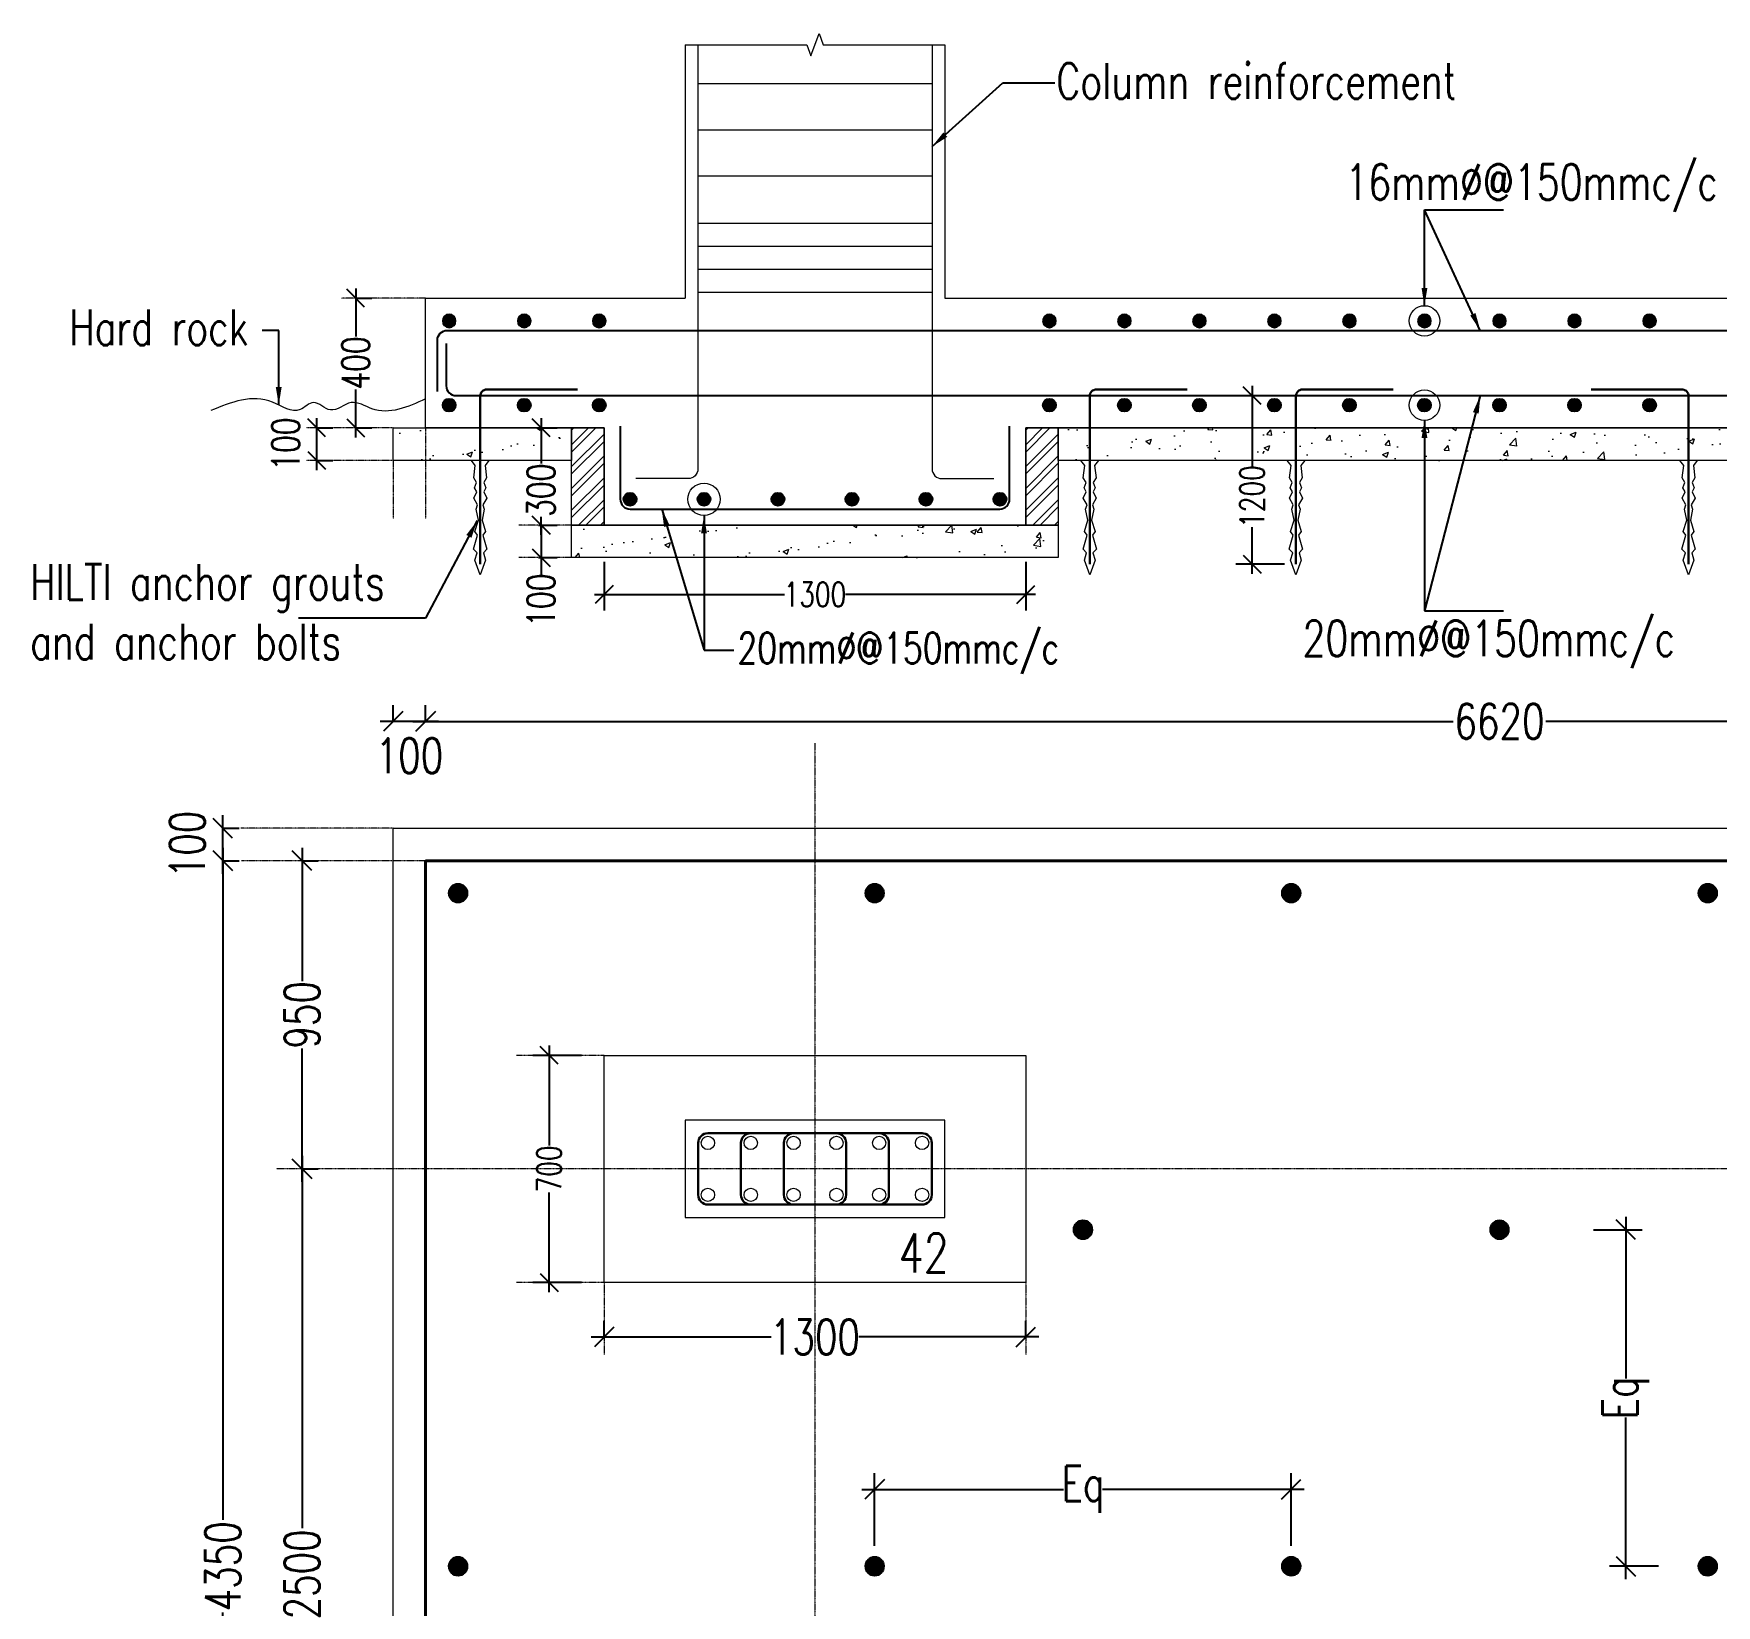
# Model space of a CAD drawing. Header units: millimetres. Extents: x -226110 to 125224, y -84 to 62581.
# Drawn here: x 51586 to 56773, y 18253 to 23098 of the extents above; entities that cross this region are included whole.
import ezdxf

# ---------------------------------------------------------------- set-up
doc = ezdxf.new("R2010")
doc.units = ezdxf.units.MM
for name, pattern in [('CENTER', [2, 1.25, -0.25, 0.25, -0.25]), ('DASHED2', [9.525, 6.35, -3.175]), ('HIDDEN', [0.375, 0.25, -0.125])]:
    doc.linetypes.add(name, pattern=pattern)
doc.layers.add('A-DIM-GRID', color=7, linetype='Continuous')
doc.layers.add('Geo-Text 100', color=7, linetype='Continuous')
for name, color, linetype, lineweight in [('Geo Hatch', 86, 'Continuous', 5), ('Geo Rein Bar Main', 21, 'Continuous', 30), ('Geo Section Line', 84, 'Continuous', 18), ('Geo-BOTM.VERT.DIR', 21, 'Continuous', 30), ('Geo-COLUMN-NO', 3, 'Continuous', 30), ('Geo-Dim  Sec & Plan', 250, 'Continuous', 25), ('Geo-Footing', 22, 'Continuous', 40), ('Geo-Footing inner L', 48, 'Continuous', 20), ('Geo-Footing Pcc L', 251, 'HIDDEN', 13), ('Geo-Hiden Rein', 156, 'HIDDEN', 5), ('Geo-PCC-PATT', 8, 'Continuous', 9), ('Geo-Rein Bar', 21, 'Continuous', 30), ('Geo-Rein Bar Main', 21, 'Continuous', 30), ('Geo-Rein Bar StirrupS', 244, 'Continuous', 30), ('Geo-Rein Un L-S', 180, 'Continuous', 20), ('Geo-Section Line', 84, 'Continuous', 18), ('GRID LINE', 250, 'CENTER', 9)]:
    doc.layers.add(name, color=color, linetype=linetype, lineweight=lineweight)
doc.styles.add('simplex', font='simplex.shx', dxfattribs={"width": 0.75})
doc.dimstyles.new('Geo1-30 Dim 100', dxfattribs={"dimtxt": 75, "dimasz": 55, "dimexe": 50, "dimexo": 0.2, "dimgap": 0.1, "dimtad": 0, "dimdec": 0, "dimdsep": 46, "dimtxsty": 'simplex', "dimblk": 'OBLIQUE', "dimcen": 5, "dimdle": 30, "dimclrd": 252, "dimclre": 252, "dimclrt": 34, "dimadec": 0, "dimazin": 0, "dimtfac": 1, "dimtdec": 0, "dimtmove": 0, "dimatfit": 3, "dimfxl": 100, "dimfxlon": 1, "dimlwd": -1, "dimlwe": -1, "dimarcsym": 0})
doc.dimstyles.new('Geo1-40 Dim 100', dxfattribs={"dimtxt": 108, "dimasz": 60, "dimexe": 50, "dimexo": 0.2, "dimgap": 0.1, "dimtad": 0, "dimdec": 0, "dimdsep": 46, "dimtxsty": 'simplex', "dimblk": 'OBLIQUE', "dimcen": 4.5, "dimdle": 40, "dimclrd": 252, "dimclre": 252, "dimclrt": 34, "dimadec": 0, "dimazin": 0, "dimtfac": 1, "dimtdec": 0, "dimtmove": 0, "dimatfit": 3, "dimldrblk": 'OBLIQUE', "dimfxl": 1, "dimlwd": -1, "dimlwe": -1, "dimarcsym": 0})

# ---------------------------------------------------------------- blocks, each defined once
blk = doc.blocks.new('_Oblique')
at = {"color": 0, "linetype": 'ByBlock', "lineweight": -2}
blk.add_line((-0.5, -0.5), (0.5, 0.5), dxfattribs=at)
blk = doc.blocks.new('*D1133')
at = {"layer": 'Geo-Dim  Sec & Plan', "color": 252, "transparency": 16777216}
for p, q in [((52794.7, 20977.8), (52794.7, 21027.6)), ((59414.7, 20977.8), (59414.7, 21027.6))]:
    blk.add_line(p, q, dxfattribs=at)
at = {"layer": 'Geo-Dim  Sec & Plan', "color": 252, "linetype": 'Continuous', "transparency": 16777216}
for p, q in [((52754.7, 20977.6), (55961.9, 20977.6)), ((59454.7, 20977.6), (56247.5, 20977.6))]:
    blk.add_line(p, q, dxfattribs=at)
at = {"layer": 'Geo-Dim  Sec & Plan', "color": 252, "transparency": 16777216, "xscale": 60, "yscale": 60, "zscale": 60, "rotation": 180}
blk.add_blockref('_Oblique', (52794.7, 20977.6), dxfattribs=at)
at = {"layer": 'Geo-Dim  Sec & Plan', "color": 252, "transparency": 16777216, "xscale": 60, "yscale": 60, "zscale": 60}
blk.add_blockref('_Oblique', (59414.7, 20977.6), dxfattribs=at)
at = {"layer": 'Geo-Dim  Sec & Plan', "color": 34, "transparency": 16777216, "insert": (56104.7, 20977.6), "char_height": 108, "attachment_point": 5, "style": 'simplex'}
blk.add_mtext('6620', dxfattribs=at)
blk = doc.blocks.new('*D1134')
at = {"layer": 'Geo-Dim  Sec & Plan', "color": 252, "transparency": 16777216}
for p, q in [((52694.7, 20977.8), (52694.7, 21027.6)), ((52794.7, 20977.8), (52794.7, 21027.6))]:
    blk.add_line(p, q, dxfattribs=at)
at = {"layer": 'Geo-Dim  Sec & Plan', "color": 252, "linetype": 'Continuous', "transparency": 16777216}
blk.add_line((52834.7, 20977.6), (52654.7, 20977.6), dxfattribs=at)
at = {"layer": 'Geo-Dim  Sec & Plan', "color": 252, "transparency": 16777216, "xscale": 60, "yscale": 60, "zscale": 60, "rotation": 180}
blk.add_blockref('_Oblique', (52694.7, 20977.6), dxfattribs=at)
at = {"layer": 'Geo-Dim  Sec & Plan', "color": 252, "transparency": 16777216, "xscale": 60, "yscale": 60, "zscale": 60}
blk.add_blockref('_Oblique', (52794.7, 20977.6), dxfattribs=at)
at = {"layer": 'Geo-Dim  Sec & Plan', "color": 34, "transparency": 16777216, "insert": (52744.7, 20871.6), "char_height": 108, "attachment_point": 5, "style": 'simplex'}
blk.add_mtext('100', dxfattribs=at)
blk = doc.blocks.new('*D1136')
at = {"layer": 'A-DIM-GRID', "color": 252, "linetype": 'Continuous', "transparency": 16777216}
for p, q in [((52579.2, 22312.2), (52579.2, 22164.3)), ((52579.2, 21852.2), (52579.2, 22000.2))]:
    blk.add_line(p, q, dxfattribs=at)
at = {"layer": 'A-DIM-GRID', "color": 252, "transparency": 16777216}
for p, q in [((52579.2, 22282.2), (52629.2, 22282.2)), ((52579.2, 21882.2), (52629.2, 21882.2))]:
    blk.add_line(p, q, dxfattribs=at)
at = {"layer": 'A-DIM-GRID', "color": 252, "transparency": 16777216, "xscale": 55, "yscale": 55, "zscale": 55}
for p, rotation in [((52579.2, 22282.2), 90), ((52579.2, 21882.2), 270)]:
    blk.add_blockref('_Oblique', p, dxfattribs=dict(at, rotation=rotation))
at = {"layer": 'A-DIM-GRID', "color": 34, "transparency": 16777216, "insert": (52579.2, 22082.2), "char_height": 85, "attachment_point": 5, "rotation": 90, "style": 'simplex'}
blk.add_mtext('400', dxfattribs=at)
blk = doc.blocks.new('*D1137')
at = {"layer": 'A-DIM-GRID', "color": 252, "linetype": 'Continuous', "transparency": 16777216}
blk.add_line((52458.8, 21752.2), (52458.8, 21912.2), dxfattribs=at)
at = {"layer": 'A-DIM-GRID', "color": 252, "transparency": 16777216}
for p, q in [((52458.8, 21882.2), (52508.8, 21882.2)), ((52458.8, 21782.2), (52508.8, 21782.2))]:
    blk.add_line(p, q, dxfattribs=at)
at = {"layer": 'A-DIM-GRID', "color": 252, "transparency": 16777216, "xscale": 55, "yscale": 55, "zscale": 55}
for p, rotation in [((52458.8, 21882.2), 90), ((52458.8, 21782.2), 270)]:
    blk.add_blockref('_Oblique', p, dxfattribs=dict(at, rotation=rotation))
at = {"layer": 'A-DIM-GRID', "color": 34, "transparency": 16777216, "insert": (52362.9, 21832.2), "char_height": 85, "attachment_point": 5, "rotation": 90, "style": 'simplex'}
blk.add_mtext('100', dxfattribs=at)
blk = doc.blocks.new('*D1142')
at = {"layer": 'Geo-Dim  Sec & Plan', "color": 252, "linetype": 'Continuous', "transparency": 16777216}
for p, q in [((52413.7, 19638), (52413.7, 18490.8)), ((52413.7, 17058), (52413.7, 18205.1))]:
    blk.add_line(p, q, dxfattribs=at)
at = {"layer": 'Geo-Dim  Sec & Plan', "color": 252, "transparency": 16777216}
for p, q in [((52413.9, 19598), (52463.7, 19598)), ((52413.9, 17098), (52463.7, 17098))]:
    blk.add_line(p, q, dxfattribs=at)
at = {"layer": 'Geo-Dim  Sec & Plan', "color": 252, "transparency": 16777216, "xscale": 60, "yscale": 60, "zscale": 60}
for p, rotation in [((52413.7, 19598), 90), ((52413.7, 17098), 270)]:
    blk.add_blockref('_Oblique', p, dxfattribs=dict(at, rotation=rotation))
at = {"layer": 'Geo-Dim  Sec & Plan', "color": 34, "transparency": 16777216, "insert": (52413.7, 18348), "char_height": 108, "attachment_point": 5, "rotation": 90, "style": 'simplex'}
blk.add_mtext('2500', dxfattribs=at)
blk = doc.blocks.new('*D1144')
at = {"layer": 'Geo-Dim  Sec & Plan', "color": 252, "linetype": 'Continuous', "transparency": 16777216}
for p, q in [((52169.5, 20588), (52169.5, 18515.8)), ((52169.5, 16158), (52169.5, 18230.1))]:
    blk.add_line(p, q, dxfattribs=at)
at = {"layer": 'Geo-Dim  Sec & Plan', "color": 252, "transparency": 16777216}
for p, q in [((52169.7, 20548), (52219.5, 20548)), ((52169.7, 16198), (52219.5, 16198))]:
    blk.add_line(p, q, dxfattribs=at)
at = {"layer": 'Geo-Dim  Sec & Plan', "color": 252, "transparency": 16777216, "xscale": 60, "yscale": 60, "zscale": 60}
for p, rotation in [((52169.5, 20548), 90), ((52169.5, 16198), 270)]:
    blk.add_blockref('_Oblique', p, dxfattribs=dict(at, rotation=rotation))
at = {"layer": 'Geo-Dim  Sec & Plan', "color": 34, "transparency": 16777216, "insert": (52169.5, 18373), "char_height": 108, "attachment_point": 5, "rotation": 90, "style": 'simplex'}
blk.add_mtext('4350', dxfattribs=at)
blk = doc.blocks.new('*D1147')
at = {"layer": 'Geo-Dim  Sec & Plan', "color": 252, "linetype": 'Continuous', "transparency": 16777216}
blk.add_line((52169.5, 20508), (52169.5, 20688), dxfattribs=at)
at = {"layer": 'Geo-Dim  Sec & Plan', "color": 252, "transparency": 16777216}
for p, q in [((52169.7, 20648), (52219.5, 20648)), ((52169.7, 20548), (52219.5, 20548))]:
    blk.add_line(p, q, dxfattribs=at)
at = {"layer": 'Geo-Dim  Sec & Plan', "color": 252, "transparency": 16777216, "xscale": 60, "yscale": 60, "zscale": 60}
for p, rotation in [((52169.5, 20648), 90), ((52169.5, 20548), 270)]:
    blk.add_blockref('_Oblique', p, dxfattribs=dict(at, rotation=rotation))
at = {"layer": 'Geo-Dim  Sec & Plan', "color": 34, "transparency": 16777216, "insert": (52060.1, 20598), "char_height": 108, "attachment_point": 5, "rotation": 90, "style": 'simplex'}
blk.add_mtext('100', dxfattribs=at)
blk = doc.blocks.new('*D1149')
at = {"layer": 'Geo-Dim  Sec & Plan', "color": 252, "linetype": 'Continuous', "transparency": 16777216}
for p, q in [((52413.7, 20588), (52413.7, 20177.2)), ((52413.7, 19558), (52413.7, 19968.7))]:
    blk.add_line(p, q, dxfattribs=at)
at = {"layer": 'Geo-Dim  Sec & Plan', "color": 252, "transparency": 16777216}
for p, q in [((52413.9, 20548), (52463.7, 20548)), ((52413.9, 19598), (52463.7, 19598))]:
    blk.add_line(p, q, dxfattribs=at)
at = {"layer": 'Geo-Dim  Sec & Plan', "color": 252, "transparency": 16777216, "xscale": 60, "yscale": 60, "zscale": 60}
for p, rotation in [((52413.7, 20548), 90), ((52413.7, 19598), 270)]:
    blk.add_blockref('_Oblique', p, dxfattribs=dict(at, rotation=rotation))
at = {"layer": 'Geo-Dim  Sec & Plan', "color": 34, "transparency": 16777216, "insert": (52413.7, 20073), "char_height": 108, "attachment_point": 5, "rotation": 90, "style": 'simplex'}
blk.add_mtext('950', dxfattribs=at)
blk = doc.blocks.new('A$Ca10c695b')
at = {"layer": 'Geo Rein Bar Main'}
h = blk.add_hatch(color=6, dxfattribs=at)
h.dxf.hatch_style = 1
edge = h.paths.add_edge_path()
edge.add_arc((0, 0), 28.2, 0, 360)
at = {"layer": 'Geo Rein Bar Main', "color": 6}
blk.add_circle((0, 0), 28.2, dxfattribs=at)
blk = doc.blocks.new('*U1167')
blk.add_blockref('A$Ca10c695b', (0, 0))
blk = doc.blocks.new('*U1168')
at = {"color": 0, "linetype": 'ByBlock', "lineweight": -2, "transparency": 16777216}
for p in [(52894.7, 20448), (54178.7, 20448), (55462.7, 20448), (56746.7, 20448)]:
    blk.add_blockref('*U1167', p, dxfattribs=at)
blk = doc.blocks.new('*U1173')
blk.add_blockref('A$Ca10c695b', (0, 0))
blk = doc.blocks.new('*U1174')
at = {"color": 0, "linetype": 'ByBlock', "lineweight": -2, "transparency": 16777216}
for p in [(52894.7, 20448), (54178.7, 20448), (55462.7, 20448), (56746.7, 20448)]:
    blk.add_blockref('*U1173', p, dxfattribs=at)
blk = doc.blocks.new('*U1191')
at = {"layer": 'Geo-Rein Un L-S'}
blk.add_circle((0, 0), 20.5, dxfattribs=at)
blk = doc.blocks.new('*U1192')
at = {"layer": 'Geo-Rein Un L-S'}
blk.add_circle((0, 0), 20.5, dxfattribs=at)
blk = doc.blocks.new('*U1193')
at = {"layer": 'Geo-Rein Un L-S'}
blk.add_circle((0, 0), 20.5, dxfattribs=at)
blk = doc.blocks.new('*U1194')
at = {"layer": 'Geo-Rein Un L-S'}
blk.add_circle((0, 0), 20.5, dxfattribs=at)
blk = doc.blocks.new('*U1195')
at = {"layer": 'Geo-Rein Un L-S'}
blk.add_circle((0, 0), 20.5, dxfattribs=at)
blk = doc.blocks.new('*U1196')
at = {"layer": 'Geo-Rein Un L-S'}
blk.add_circle((0, 0), 20.5, dxfattribs=at)
blk = doc.blocks.new('*U1197')
at = {"layer": 'Geo-Rein Un L-S'}
blk.add_circle((0, 0), 20.5, dxfattribs=at)
blk = doc.blocks.new('*U1186')
at = {"layer": 'Geo-Rein Un L-S'}
blk.add_circle((0, 0), 20.5, dxfattribs=at)
blk = doc.blocks.new('*U1187')
at = {"layer": 'Geo-Rein Un L-S'}
blk.add_circle((0, 0), 20.5, dxfattribs=at)
blk = doc.blocks.new('*U1188')
at = {"layer": 'Geo-Rein Un L-S'}
blk.add_circle((0, 0), 20.5, dxfattribs=at)
blk = doc.blocks.new('*U1189')
at = {"layer": 'Geo-Rein Un L-S'}
blk.add_circle((0, 0), 20.5, dxfattribs=at)
blk = doc.blocks.new('*U1190')
at = {"layer": 'Geo-Rein Un L-S'}
blk.add_circle((0, 0), 20.5, dxfattribs=at)
blk = doc.blocks.new('A$C5c543735')
at = {"layer": 'Geo Section Line'}
blk.add_lwpolyline([(-400, -150), (400, -150), (400, 150), (-400, 150)], close=True, dxfattribs=at)
at = {"layer": 'Geo-Rein Bar StirrupS', "color": 5}
for points in [[(-330, -110), (330, -110, 0.414214), (360, -80), (360, 80, 0.414214), (330, 110), (-330, 110, 0.414214), (-360, 80), (-360, -80, 0.414214)], [(-198, 110), (198, 110, -0.414214), (228, 80), (228, -80, -0.414214), (198, -110), (-198, -110, -0.414214), (-228, -80), (-228, 80, -0.414214)], [(66, 110), (-66, 110, 0.414214), (-96, 80), (-96, -80, 0.414214), (-66, -110), (66, -110, 0.414214), (96, -80), (96, 80, 0.414214)]]:
    blk.add_lwpolyline(points, format="xyb", close=True, dxfattribs=at)
at = {"layer": 'Geo Section Line'}
for name, p in [('*U1192', (-330, 80)), ('*U1194', (-198, 80)), ('*U1196', (-66, 80)), ('*U1186', (66, 80)), ('*U1188', (198, 80)), ('*U1190', (330, 80)), ('*U1191', (-330, -80)), ('*U1193', (-198, -80)), ('*U1195', (-66, -80)), ('*U1197', (66, -80)), ('*U1187', (198, -80)), ('*U1189', (330, -80))]:
    blk.add_blockref(name, p, dxfattribs=at)
blk = doc.blocks.new('A$C3d96a939')
at = {"layer": 'Geo-Section Line', "color": 8}
blk.add_lwpolyline([(27, 0), (15.1, -16.3), (19.6, -53.5), (11.2, -68.8), (17.3, -84.8), (10.9, -97.1), (20, -116.7), (8.2, -137), (12.6, -150.7), (5.6, -184), (16.4, -219.2), (8.2, -230.9), (20.5, -273.3), (9.8, -284.8), (16.4, -307.2), (0, -353.2), (-16.4, -307.2), (-9.8, -284.8), (-20.5, -273.3), (-8.2, -230.9), (-16.4, -219.2), (-5.6, -184), (-12.6, -150.7), (-8.2, -137), (-20, -116.7), (-10.9, -97.1), (-17.3, -84.8), (-11.2, -68.8), (-19.6, -53.5), (-15.1, -16.3), (-27, 0)], dxfattribs=at)
blk = doc.blocks.new('*D1199')
at = {"layer": 'Geo-Dim  Sec & Plan', "color": 252, "transparency": 16777216}
for p, q in [((54178.7, 18436.2), (54178.7, 18660.2)), ((55462.7, 18436.2), (55462.7, 18660.2))]:
    blk.add_line(p, q, dxfattribs=at)
at = {"layer": 'Geo-Dim  Sec & Plan', "color": 252, "linetype": 'Continuous', "transparency": 16777216}
for p, q in [((54138.7, 18610.2), (54760.8, 18610.2)), ((55502.7, 18610.2), (54880.6, 18610.2))]:
    blk.add_line(p, q, dxfattribs=at)
at = {"layer": 'Geo-Dim  Sec & Plan', "color": 252, "transparency": 16777216, "xscale": 60, "yscale": 60, "zscale": 60, "rotation": 180}
blk.add_blockref('_Oblique', (54178.7, 18610.2), dxfattribs=at)
at = {"layer": 'Geo-Dim  Sec & Plan', "color": 252, "transparency": 16777216, "xscale": 60, "yscale": 60, "zscale": 60}
blk.add_blockref('_Oblique', (55462.7, 18610.2), dxfattribs=at)
at = {"layer": 'Geo-Dim  Sec & Plan', "color": 34, "transparency": 16777216, "insert": (54820.7, 18610.2), "char_height": 108, "attachment_point": 5, "style": 'simplex'}
blk.add_mtext('Eq', dxfattribs=at)
blk = doc.blocks.new('*D1200')
at = {"layer": 'Geo-Dim  Sec & Plan', "color": 252, "linetype": 'Continuous', "transparency": 16777216}
for p, q in [((56494.2, 19450.5), (56494.2, 18951.6)), ((56494.2, 18333), (56494.2, 18831.8))]:
    blk.add_line(p, q, dxfattribs=at)
at = {"layer": 'Geo-Dim  Sec & Plan', "color": 252, "transparency": 16777216}
for p, q in [((56394.1, 19410.5), (56544.2, 19410.5)), ((56595.1, 18373), (56444.2, 18373))]:
    blk.add_line(p, q, dxfattribs=at)
at = {"layer": 'Geo-Dim  Sec & Plan', "color": 252, "transparency": 16777216, "xscale": 60, "yscale": 60, "zscale": 60}
for p, rotation in [((56494.2, 19410.5), 90), ((56494.2, 18373), 270)]:
    blk.add_blockref('_Oblique', p, dxfattribs=dict(at, rotation=rotation))
at = {"layer": 'Geo-Dim  Sec & Plan', "color": 34, "transparency": 16777216, "insert": (56494.2, 18891.7), "char_height": 108, "attachment_point": 5, "rotation": 90, "style": 'simplex'}
blk.add_mtext('Eq', dxfattribs=at)
blk = doc.blocks.new('*D1201')
at = {"layer": 'Geo-Dim  Sec & Plan', "color": 252, "linetype": 'Continuous', "transparency": 16777216}
for p, q in [((55342.1, 22011.8), (55342.1, 21764.3)), ((55342.1, 21432.2), (55342.1, 21576.6))]:
    blk.add_line(p, q, dxfattribs=at)
at = {"layer": 'Geo-Dim  Sec & Plan', "color": 252, "transparency": 16777216}
for p, q in [((55312.4, 21981.8), (55392.1, 21981.8)), ((55442.1, 21462.2), (55292.1, 21462.2))]:
    blk.add_line(p, q, dxfattribs=at)
at = {"layer": 'Geo-Dim  Sec & Plan', "color": 252, "transparency": 16777216, "xscale": 55, "yscale": 55, "zscale": 55}
for p, rotation in [((55342.1, 21981.8), 90), ((55342.1, 21462.2), 270)]:
    blk.add_blockref('_Oblique', p, dxfattribs=dict(at, rotation=rotation))
at = {"layer": 'Geo-Dim  Sec & Plan', "color": 34, "transparency": 16777216, "insert": (55342.1, 21670.5), "char_height": 75, "attachment_point": 5, "rotation": 90, "style": 'simplex'}
blk.add_mtext('1200', dxfattribs=at)
blk = doc.blocks.new('*U319')
at = {"layer": 'Geo-BOTM.VERT.DIR', "lineweight": 25}
h = blk.add_hatch(color=256, dxfattribs=at)
h.dxf.hatch_style = 1
h.paths.add_polyline_path([(0.08, 0, 1), (-0.08, 0, 1)])
blk.add_circle((0, 0), 0.08, dxfattribs=at)
blk = doc.blocks.new('*U1202')
at = {"layer": 'Geo-Rein Bar Main', "xscale": 250, "yscale": 250, "zscale": 250}
blk.add_blockref('*U319', (0, 0), dxfattribs=at)
blk = doc.blocks.new('*U1203')
at = {"color": 0, "linetype": 'ByBlock', "lineweight": -2, "transparency": 16777216}
for p in [(53424.7, 21662.2), (53652.7, 21662.2), (53880.7, 21662.2), (54108.7, 21662.2), (54336.7, 21662.2), (54564.7, 21662.2)]:
    blk.add_blockref('*U1202', p, dxfattribs=at)
blk = doc.blocks.new('*D1206')
at = {"layer": 'A-DIM-GRID', "color": 252, "linetype": 'Continuous', "transparency": 16777216}
for p, q in [((53150.5, 21912.2), (53150.5, 21772.2)), ((53150.5, 21552.2), (53150.5, 21608))]:
    blk.add_line(p, q, dxfattribs=at)
at = {"layer": 'A-DIM-GRID', "color": 252, "transparency": 16777216}
for p, q in [((53142.6, 21882.2), (53200.5, 21882.2)), ((53142.6, 21582.2), (53200.5, 21582.2))]:
    blk.add_line(p, q, dxfattribs=at)
at = {"layer": 'A-DIM-GRID', "color": 252, "transparency": 16777216, "xscale": 55, "yscale": 55, "zscale": 55}
for p, rotation in [((53150.5, 21882.2), 90), ((53150.5, 21582.2), 270)]:
    blk.add_blockref('_Oblique', p, dxfattribs=dict(at, rotation=rotation))
at = {"layer": 'A-DIM-GRID', "color": 34, "transparency": 16777216, "insert": (53150.5, 21690.1), "char_height": 85, "attachment_point": 5, "rotation": 90, "style": 'simplex'}
blk.add_mtext('300', dxfattribs=at)
blk = doc.blocks.new('*D1207')
at = {"layer": 'A-DIM-GRID', "color": 252, "transparency": 16777216}
for p, q in [((53142.6, 21582.2), (53200.5, 21582.2)), ((53142.6, 21482.2), (53200.5, 21482.2))]:
    blk.add_line(p, q, dxfattribs=at)
at = {"layer": 'A-DIM-GRID', "color": 252, "linetype": 'Continuous', "transparency": 16777216}
for p, q in [((53150.5, 21582.2), (53150.5, 21452.2)), ((53150.5, 21482.2), (53150.5, 21427.2))]:
    blk.add_line(p, q, dxfattribs=at)
at = {"layer": 'A-DIM-GRID', "color": 252, "transparency": 16777216, "xscale": 55, "yscale": 55, "zscale": 55}
for p, rotation in [((53150.5, 21582.2), 90), ((53150.5, 21482.2), 270)]:
    blk.add_blockref('_Oblique', p, dxfattribs=dict(at, rotation=rotation))
at = {"layer": 'A-DIM-GRID', "color": 34, "transparency": 16777216, "insert": (53150.5, 21351.2), "char_height": 85, "attachment_point": 5, "rotation": 90, "style": 'simplex'}
blk.add_mtext('100', dxfattribs=at)
blk = doc.blocks.new('*D1210')
at = {"layer": 'Geo-Dim  Sec & Plan', "color": 252, "transparency": 16777216}
for p, q in [((53344.7, 19080.2), (53344.7, 19130)), ((54644.7, 19080.2), (54644.7, 19130))]:
    blk.add_line(p, q, dxfattribs=at)
at = {"layer": 'Geo-Dim  Sec & Plan', "color": 252, "linetype": 'Continuous', "transparency": 16777216}
for p, q in [((53304.7, 19080), (53859.6, 19080)), ((54684.7, 19080), (54129.8, 19080))]:
    blk.add_line(p, q, dxfattribs=at)
at = {"layer": 'Geo-Dim  Sec & Plan', "color": 252, "transparency": 16777216, "xscale": 60, "yscale": 60, "zscale": 60, "rotation": 180}
blk.add_blockref('_Oblique', (53344.7, 19080), dxfattribs=at)
at = {"layer": 'Geo-Dim  Sec & Plan', "color": 252, "transparency": 16777216, "xscale": 60, "yscale": 60, "zscale": 60}
blk.add_blockref('_Oblique', (54644.7, 19080), dxfattribs=at)
at = {"layer": 'Geo-Dim  Sec & Plan', "color": 34, "transparency": 16777216, "insert": (53994.7, 19080), "char_height": 108, "attachment_point": 5, "style": 'simplex'}
blk.add_mtext('1300', dxfattribs=at)
blk = doc.blocks.new('*D1211')
at = {"layer": 'Geo-Dim  Sec & Plan', "color": 252, "linetype": 'Continuous', "transparency": 16777216}
for p, q in [((53175.2, 19978), (53175.2, 19670.4)), ((53175.2, 19218), (53175.2, 19525.5))]:
    blk.add_line(p, q, dxfattribs=at)
at = {"layer": 'Geo-Dim  Sec & Plan', "color": 252, "transparency": 16777216}
for p, q in [((53275.2, 19948), (53125.2, 19948)), ((53275.2, 19248), (53125.2, 19248))]:
    blk.add_line(p, q, dxfattribs=at)
at = {"layer": 'Geo-Dim  Sec & Plan', "color": 252, "transparency": 16777216, "xscale": 55, "yscale": 55, "zscale": 55}
for p, rotation in [((53175.2, 19948), 90), ((53175.2, 19248), 270)]:
    blk.add_blockref('_Oblique', p, dxfattribs=dict(at, rotation=rotation))
at = {"layer": 'Geo-Dim  Sec & Plan', "color": 34, "transparency": 16777216, "insert": (53175.2, 19598), "char_height": 75, "attachment_point": 5, "rotation": 90, "style": 'simplex'}
blk.add_mtext('700', dxfattribs=at)
blk = doc.blocks.new('*D1212')
at = {"layer": 'Geo-Dim  Sec & Plan', "color": 252, "transparency": 16777216}
for p, q in [((53344.7, 21468.9), (53344.7, 21318.9)), ((54644.7, 21468.9), (54644.7, 21318.9))]:
    blk.add_line(p, q, dxfattribs=at)
at = {"layer": 'Geo-Dim  Sec & Plan', "color": 252, "linetype": 'Continuous', "transparency": 16777216}
for p, q in [((53314.7, 21368.9), (53900.8, 21368.9)), ((54674.7, 21368.9), (54088.5, 21368.9))]:
    blk.add_line(p, q, dxfattribs=at)
at = {"layer": 'Geo-Dim  Sec & Plan', "color": 252, "transparency": 16777216, "xscale": 55, "yscale": 55, "zscale": 55, "rotation": 180}
blk.add_blockref('_Oblique', (53344.7, 21368.9), dxfattribs=at)
at = {"layer": 'Geo-Dim  Sec & Plan', "color": 252, "transparency": 16777216, "xscale": 55, "yscale": 55, "zscale": 55}
blk.add_blockref('_Oblique', (54644.7, 21368.9), dxfattribs=at)
at = {"layer": 'Geo-Dim  Sec & Plan', "color": 34, "transparency": 16777216, "insert": (53994.7, 21368.9), "char_height": 75, "attachment_point": 5, "style": 'simplex'}
blk.add_mtext('1300', dxfattribs=at)

msp = doc.modelspace()

# ---------------------------------------------------------------- hatches: boundary and pattern name
at = {"layer": 'Geo Hatch'}
h = msp.add_hatch(dxfattribs=at)
h.set_pattern_fill('ANSI32', color=256, scale=5)
h.set_pattern_definition([(45, (-13354.2, -25034.44), (-33.67596, 33.67596), []), (45, (-13331.75, -25034.44), (-33.67596, 33.67596), [])])
h.paths.add_polyline_path([(53244.7, 21882.2), (53344.7, 21882.2), (53344.7, 21582.2), (53244.7, 21582.2)])
h = msp.add_hatch(dxfattribs=at)
h.set_pattern_fill('ANSI32', color=256, scale=5)
h.set_pattern_definition([(45, (-11954.2, -25034.44), (-33.67596, 33.67596), []), (45, (-11931.75, -25034.44), (-33.67596, 33.67596), [])])
h.paths.add_polyline_path([(54644.7, 21882.2), (54744.7, 21882.2), (54744.7, 21582.2), (54644.7, 21582.2)])
at = {"layer": 'Geo-PCC-PATT'}
h = msp.add_hatch(dxfattribs=at)
h.set_pattern_fill('AR-CONC', color=256)
h.set_pattern_definition([(50, (-8195.33, 11470.55), (182.18467, -15.9391), [19.05, -209.55]), (355, (-8195.33, 11470.55), (-35.2434, 191.05685), [15.24, -167.6406]), (100.45144, (-8180.15, 11469.22), (146.94125, 175.11775), [16.19, -178.09024]), (46.1842, (-8195.33, 11521.35), (271.07904, -42.0423), [28.575, -314.325]), (96.63556, (-8172.74, 11517.85), (237.4041, 247.4261), [24.285, -267.1356]), (351.18415, (-8195.33, 11521.35), (237.4041, 247.4261), [22.86, -251.4597]), (21, (-8169.93, 11508.65), (151.6144, -102.2652), [19.05, -209.55]), (326, (-8169.93, 11508.65), (61.80203, 184.18797), [15.24, -167.64]), (71.45144, (-8157.3, 11500.13), (213.4164, 81.92277), [16.19, -178.08994]), (37.5, (-8195.33, 11470.55), (3.0886, 84.55504), [0, -165.608, 0, -170.18, 0, -168.275]), (7.5, (-8195.33, 11470.55), (66.81966, 100.18057), [0, -97.028, 0, -161.798, 0, -64.135]), (327.5, (-8251.97, 11470.55), (135.590595, -5.728744), [0, -63.5, 0, -198.12, 0, -262.89]), (317.5, (-8277.37, 11470.55), (148.12918, 25.4265), [0, -82.55, 0, -131.572, 0, -186.69])])
h.paths.add_polyline_path([(52694.7, 21882.2), (53244.7, 21882.2), (53244.7, 21782.2), (52694.7, 21782.2)])
h = msp.add_hatch(dxfattribs=at)
h.set_pattern_fill('AR-CONC', color=256)
h.set_pattern_definition([(50, (-2025.33, 11470.55), (182.18467, -15.9391), [19.05, -209.55]), (355, (-2025.33, 11470.55), (-35.2434, 191.05685), [15.24, -167.6406]), (100.45144, (-2010.15, 11469.22), (146.94125, 175.11775), [16.19, -178.09024]), (46.1842, (-2025.33, 11521.35), (271.079, -42.0423), [28.575, -314.325]), (96.63556, (-2002.74, 11517.85), (237.4041, 247.4261), [24.285, -267.1356]), (351.18415, (-2025.33, 11521.35), (237.4041, 247.4261), [22.86, -251.4597]), (21, (-1999.93, 11508.65), (151.6144, -102.2652), [19.05, -209.55]), (326, (-1999.93, 11508.65), (61.802, 184.18797), [15.24, -167.64]), (71.45144, (-1987.3, 11500.13), (213.4164, 81.92277), [16.19, -178.08994]), (37.5, (-2025.33, 11470.55), (3.0886, 84.55504), [0, -165.608, 0, -170.18, 0, -168.275]), (7.5, (-2025.33, 11470.55), (66.81966, 100.18057), [0, -97.028, 0, -161.798, 0, -64.135]), (327.5, (-2081.97, 11470.55), (135.590595, -5.728744), [0, -63.5, 0, -198.12, 0, -262.89]), (317.5, (-2107.37, 11470.55), (148.12918, 25.4265), [0, -82.55, 0, -131.572, 0, -186.69])])
h.paths.add_polyline_path([(54744.7, 21882.2), (56964.7, 21882.2), (56964.7, 21782.2), (54744.7, 21782.2)])
h = msp.add_hatch(dxfattribs=at)
h.set_pattern_fill('AR-CONC', color=256)
h.set_pattern_definition([(50, (-7220.33, 11170.55), (182.18467, -15.9391), [19.05, -209.55]), (355, (-7220.33, 11170.55), (-35.2434, 191.05685), [15.24, -167.6406]), (100.45144, (-7205.15, 11169.22), (146.94125, 175.11775), [16.19, -178.09024]), (46.1842, (-7220.33, 11221.35), (271.07904, -42.0423), [28.575, -314.325]), (96.63556, (-7197.74, 11217.85), (237.4041, 247.4261), [24.285, -267.1356]), (351.18415, (-7220.33, 11221.35), (237.4041, 247.4261), [22.86, -251.4597]), (21, (-7194.93, 11208.65), (151.6144, -102.2652), [19.05, -209.55]), (326, (-7194.93, 11208.65), (61.80203, 184.18797), [15.24, -167.64]), (71.45144, (-7182.3, 11200.13), (213.4164, 81.92277), [16.19, -178.08994]), (37.5, (-7220.33, 11170.55), (3.0886, 84.55504), [0, -165.608, 0, -170.18, 0, -168.275]), (7.5, (-7220.33, 11170.55), (66.81966, 100.18057), [0, -97.028, 0, -161.798, 0, -64.135]), (327.5, (-7276.97, 11170.55), (135.590595, -5.728744), [0, -63.5, 0, -198.12, 0, -262.89]), (317.5, (-7302.37, 11170.55), (148.12918, 25.4265), [0, -82.55, 0, -131.572, 0, -186.69])])
h.paths.add_polyline_path([(53244.7, 21582.2), (54744.7, 21582.2), (54744.7, 21482.2), (53244.7, 21482.2)])

# ---------------------------------------------------------------- linework, layer by layer
at = {"layer": 'Geo Rein Bar Main', "color": 6}
for points in [[(53262.9, 22000.5), (52982.9, 22000.5, 0.414214), (52962.9, 21980.5), (52962.9, 21462.2)], [(55141.5, 22000.5), (54861.5, 22000.5, 0.414214), (54841.5, 21980.5), (54841.5, 21462.2)], [(55777.2, 22000.5), (55497.2, 22000.5, 0.414214), (55477.2, 21980.5), (55477.2, 21462.2)], [(56387.5, 22000.5), (56667.5, 22000.5, -0.414214), (56687.5, 21980.5), (56687.5, 21462.2)]]:
    msp.add_lwpolyline(points, format="xyb", dxfattribs=at)
at = {"layer": 'Geo-Footing'}
msp.add_lwpolyline([(52794.7, 20548), (59414.7, 20548), (59414.7, 16198), (52794.7, 16198)], close=True, dxfattribs=at)
at = {"layer": 'Geo-Footing inner L', "linetype": 'ByBlock', "ltscale": 50}
msp.add_lwpolyline([(53344.7, 19948), (54644.7, 19948), (54644.7, 19248), (53344.7, 19248)], close=True, dxfattribs=at)
at = {"layer": 'Geo-Footing Pcc L', "linetype": 'DASHED2', "lineweight": 20, "ltscale": 0.3}
msp.add_lwpolyline([(52694.7, 20648), (59514.7, 20648), (59514.7, 16098), (52694.7, 16098)], close=True, dxfattribs=at)
at = {"layer": 'Geo-Hiden Rein', "linetype": 'Continuous'}
for p, q in [((53633.8, 22943.5), (54355.6, 22943.5)), ((53633.8, 22801.1), (54355.6, 22801.1)), ((53633.8, 22658.8), (54355.6, 22658.8)), ((53633.8, 22513.8), (54355.6, 22513.8)), ((53633.8, 22442.6), (54355.6, 22442.6)), ((53633.8, 22371.4), (54355.6, 22371.4)), ((53633.8, 22300.2), (54355.6, 22300.2))]:
    msp.add_line(p, q, dxfattribs=at)
for points in [[(53633.8, 23063.2), (53633.8, 21755.8, -0.414214), (53603.8, 21725.8), (53442.9, 21725.8)], [(54355.6, 23063.2), (54355.6, 21755.8, 0.414214), (54385.6, 21725.8), (54546.5, 21725.8)]]:
    msp.add_lwpolyline(points, format="xyb", dxfattribs=at)
at = {"layer": 'Geo-Rein Bar', "lineweight": 25}
for points in [[(52831.1, 21994.4), (52831.1, 22152.6, -0.414214), (52861.1, 22182.6), (59358, 22182.6, -0.414214), (59388, 22152.6), (59388, 21987.2)], [(52858.1, 22142.9), (52858.1, 22011.8, 0.414214), (52888.1, 21981.8), (59332.4, 21981.8, 0.414214), (59362.4, 22011.8), (59362.4, 22150.7)], [(53394.7, 21887.5), (53394.7, 21662.2, 0.414214), (53424.7, 21632.2), (54564.7, 21632.2, 0.414214), (54594.7, 21662.2), (54594.7, 21887.5)]]:
    msp.add_lwpolyline(points, format="xyb", dxfattribs=at)
at = {"layer": 'Geo-Section Line'}
for points in [[(53594.7, 23063.2), (53969.7, 23063.2), (53982.2, 23028.8), (54007.2, 23097.5), (54019.7, 23063.2), (54394.7, 23063.2)], [(53594.7, 23063.2), (53594.7, 22282.2)], [(54394.7, 23063.2), (54394.7, 22282.2)], [(54644.7, 21882.2), (54644.7, 21582.2), (53344.7, 21582.2), (53344.7, 21882.2), (52794.7, 21882.2), (52794.7, 22282.2), (53594.7, 22282.2)], [(54394.7, 22282.2), (57314.7, 22282.2)], [(57064.7, 21882.2), (54644.7, 21882.2)]]:
    msp.add_lwpolyline(points, dxfattribs=at)
for points in [[(52694.7, 21882.2), (53244.7, 21882.2), (53244.7, 21782.2), (52694.7, 21782.2)], [(53244.7, 21882.2), (53344.7, 21882.2), (53344.7, 21582.2), (53244.7, 21582.2)], [(54644.7, 21882.2), (54744.7, 21882.2), (54744.7, 21582.2), (54644.7, 21582.2)], [(54744.7, 21882.2), (56964.7, 21882.2), (56964.7, 21782.2), (54744.7, 21782.2)], [(53244.7, 21582.2), (54744.7, 21582.2), (54744.7, 21482.2), (53244.7, 21482.2)]]:
    msp.add_lwpolyline(points, close=True, dxfattribs=at)
for centre in [(55873.4, 22212.1), (55873.4, 21952.3)]:
    msp.add_circle(centre, 46.9, dxfattribs=at)
at = {"layer": 'Geo-Section Line', "linetype": 'Continuous', "lineweight": 15, "ltscale": 600}
msp.add_circle((53652.7, 21662.2), 49.8, dxfattribs=at)
at = {"layer": 'Geo-Section Line'}
msp.add_spline([(52794.7, 21971.6), (52629.3, 21941.1), (52564.7, 21960.1), (52501.2, 21937.6), (52449, 21960.6), (52408, 21938.6), (52322.9, 21961.6), (52132.4, 21935.6)], degree=3, dxfattribs=at)
at = {"layer": 'GRID LINE', "ltscale": 2}
for p, q in [((52794.7, 21882.2), (52794.7, 21601.9)), ((52694.7, 21782.2), (52694.7, 21601.9)), ((53994.7, 20910.8), (53994.7, 15774.6)), ((52694.7, 20648), (52225.1, 20648)), ((52794.7, 20548), (52227.1, 20548))]:
    msp.add_line(p, q, dxfattribs=at)
for points in [[(52794.7, 22282.2), (52534.4, 22282.2)], [(52694.7, 21882.2), (52426.2, 21882.2)], [(52694.7, 21782.2), (52426.4, 21782.2)], [(53244.7, 21582.2), (53082.4, 21582.2)], [(53244.7, 21482.2), (53082.4, 21482.2)], [(53344.7, 19948), (53074.5, 19948)], [(59714, 19598), (52334.5, 19598)], [(53344.7, 19248), (53074.5, 19248)], [(53344.7, 19248), (53344.7, 19025.9)], [(54644.7, 19248), (54644.7, 19025.9)]]:
    msp.add_lwpolyline(points, dxfattribs=at)

# ---------------------------------------------------------------- block references
for name, p in [('A$C3d96a939', (52962.9, 21782.2)), ('A$C3d96a939', (54841.5, 21782.2)), ('A$C3d96a939', (55477.2, 21782.2)), ('A$C3d96a939', (56687.5, 21782.2)), ('*U1203', (0, 0)), ('*U1168', (0, 0)), ('A$C5c543735', (53994.7, 19598)), ('A$Ca10c695b', (54820.7, 19410.5)), ('A$Ca10c695b', (56104.7, 19410.5)), ('*U1174', (0, -2075))]:
    msp.add_blockref(name, p)
at = {"layer": 'Geo-Rein Bar Main', "xscale": -250, "yscale": 250, "zscale": 250, "rotation": 180}
for p in [(52867.2, 22212.1), (53098.4, 22212.1), (53329.7, 22212.1), (54717.2, 22212.1), (54948.4, 22212.1), (55179.7, 22212.1), (55410.9, 22212.1), (55642.2, 22212.1), (55873.4, 22212.1), (56104.7, 22212.1), (56335.9, 22212.1), (56567.2, 22212.1)]:
    msp.add_blockref('*U319', p, dxfattribs=at)
at = {"layer": 'Geo-Rein Bar Main', "xscale": 250, "yscale": 250, "zscale": 250}
for p in [(52867.2, 21952.3), (53098.4, 21952.3), (53329.7, 21952.3), (54717.2, 21952.3), (54948.4, 21952.3), (55179.7, 21952.3), (55410.9, 21952.3), (55642.2, 21952.3), (55873.4, 21952.3), (56104.7, 21952.3), (56335.9, 21952.3), (56567.2, 21952.3)]:
    msp.add_blockref('*U319', p, dxfattribs=at)

# ---------------------------------------------------------------- texts
at = {"layer": 'Geo-COLUMN-NO', "style": 'simplex', "width": 0.75}
msp.add_text('42', height=120, dxfattribs=at).set_placement((54252.7, 19279))
at = {"layer": 'Geo-Text 100', "style": 'simplex', "width": 0.75}
for s, height, p in [('Column reinforcement ', 110, (54738.6, 22896.1)), ('16mm%%C@150mmc/c', 110, (55629.3, 22585.1, 0)), ('Hard rock', 110, (51696.5, 22136.8, 0)), ('20mm%%C@150mmc/c', 95, (53755.8, 21156.2)), ('20mm%%C@150mmc/c', 110, (55497.5, 21178.3, 0))]:
    msp.add_text(s, height=height, dxfattribs=at).set_placement(p)
at = {"layer": 'Geo-Text 100', "insert": (51575.8, 21461.9), "char_height": 110, "width": 2412.359, "attachment_point": 1, "style": 'simplex'}
msp.add_mtext('HILTI anchor grouts \\Pand anchor bolts ', dxfattribs=at)

# ---------------------------------------------------------------- dimensions: what is measured, and where the dimension line sits
at = {"layer": 'A-DIM-GRID'}
dim = msp.add_linear_dim(base=(52579.2, 22282.2), p1=(52579.2, 21882.2), p2=(52579.2, 22282.2), angle=90, dimstyle='Geo1-30 Dim 100', override={"dimtxt": 85}, dxfattribs=at)
dim.commit()
dim.dimension.update_dxf_attribs({"geometry": '*D1136', "text_midpoint": (52579.2, 22082.2)})
for base, p1, p2, override, picture, middle in [((52458.8, 21882.2), (52458.8, 21782.2), (52458.8, 21882.2), {"dimtxt": 85, "dimtmove": 2}, '*D1137', (52362.9, 21832.2)), ((53150.5, 21882.2), (53142.4, 21582.2), (53142.4, 21882.2), {"dimtxt": 85}, '*D1206', (53150.5, 21690.1)), ((53150.5, 21582.2), (53142.4, 21482.2), (53142.4, 21582.2), {"dimtxt": 85}, '*D1207', (53150.5, 21351.2))]:
    dim = msp.add_linear_dim(base=base, p1=p1, p2=p2, angle=90, dimstyle='Geo1-30 Dim 100', override=override, dxfattribs=at)
    dim.commit()
    dim.dimension.update_dxf_attribs({"geometry": picture, "text_midpoint": middle, "dimtype": 160})
at = {"layer": 'Geo-Dim  Sec & Plan'}
dim = msp.add_linear_dim(base=(55342.1, 21462.2), p1=(55312.2, 21981.8), p2=(55477.2, 21462.2), angle=90, text='1200', dimstyle='Geo1-30 Dim 100', dxfattribs=at)
dim.commit()
dim.dimension.update_dxf_attribs({"geometry": '*D1201', "text_midpoint": (55342.1, 21670.5), "dimtype": 160})
for base, p1, p2, dimstyle, picture, middle in [((54644.7, 21368.9), (53344.7, 21582.2), (54644.7, 21582.2), 'Geo1-30 Dim 100', '*D1212', (53994.7, 21368.9)), ((59414.7, 20977.6), (52794.7, 20977.6), (59414.7, 20977.6), 'Geo1-40 Dim 100', '*D1133', (56104.7, 20977.6)), ((54644.7, 19080), (53344.7, 19080), (54644.7, 19080), 'Geo1-40 Dim 100', '*D1210', (53994.7, 19080))]:
    dim = msp.add_linear_dim(base=base, p1=p1, p2=p2, dimstyle=dimstyle, dxfattribs=at)
    dim.commit()
    dim.dimension.update_dxf_attribs({"geometry": picture, "text_midpoint": middle})
for base, p1, p2, angle, picture, middle in [((52694.7, 20977.6), (52794.7, 20977.6), (52694.7, 20977.6), 180, '*D1134', (52744.7, 20871.6)), ((52169.5, 20648), (52169.5, 20548), (52169.5, 20648), 270, '*D1147', (52060.1, 20598))]:
    dim = msp.add_linear_dim(base=base, p1=p1, p2=p2, angle=angle, dimstyle='Geo1-40 Dim 100', override={"dimtmove": 2}, dxfattribs=at)
    dim.commit()
    dim.dimension.update_dxf_attribs({"geometry": picture, "text_midpoint": middle, "dimtype": 160})
for base, p1, p2, angle, dimstyle, picture, middle in [((52169.5, 20548), (52169.5, 16198), (52169.5, 20548), 90, 'Geo1-40 Dim 100', '*D1144', (52169.5, 18373)), ((52413.7, 20548), (52413.7, 19598), (52413.7, 20548), 270, 'Geo1-40 Dim 100', '*D1149', (52413.7, 20073)), ((53175.2, 19948), (53344.7, 19248), (53344.7, 19948), 90, 'Geo1-30 Dim 100', '*D1211', (53175.2, 19598)), ((52413.7, 17098), (52413.7, 19598), (52413.7, 17098), 90, 'Geo1-40 Dim 100', '*D1142', (52413.7, 18348))]:
    dim = msp.add_linear_dim(base=base, p1=p1, p2=p2, angle=angle, dimstyle=dimstyle, dxfattribs=at)
    dim.commit()
    dim.dimension.update_dxf_attribs({"geometry": picture, "text_midpoint": middle})
dim = msp.add_linear_dim(base=(56494.2, 18373), p1=(56393.9, 19410.5), p2=(56595.3, 18373), angle=90, text='Eq', dimstyle='Geo1-40 Dim 100', dxfattribs=at)
dim.commit()
dim.dimension.update_dxf_attribs({"geometry": '*D1200', "text_midpoint": (56494.2, 18891.7)})
dim = msp.add_linear_dim(base=(55462.7, 18610.2), p1=(54178.7, 18436), p2=(55462.7, 18436), text='Eq', dimstyle='Geo1-40 Dim 100', dxfattribs=at)
dim.commit()
dim.dimension.update_dxf_attribs({"geometry": '*D1199', "text_midpoint": (54820.7, 18610.2)})

# ---------------------------------------------------------------- leaders
for points in [[(54355.6, 22749.3), (54574.2, 22945.8), (54734.5, 22945.8)], [(55873.4, 22258.8), (55873.4, 22554.8), (56117.1, 22554.8)], [(56045.6, 22182.6), (55873.4, 22554.8)], [(52341.8, 21952.9), (52341.8, 22182.2), (52290.7, 22182.2)], [(56045.6, 21981.8), (55873.4, 21318.4)], [(55873.4, 21905.7), (55873.4, 21318.4), (56117.1, 21318.4)], [(53522.4, 21632.2), (53652.7, 21196.7)], [(52953.7, 21596.4), (52794.7, 21295.7), (52402.8, 21295.7)], [(53652.7, 21612.4), (53652.7, 21196.7), (53744.9, 21196.7)]]:
    msp.add_leader(points, dimstyle='Geo1-30 Dim 100', override={"dimgap": 0.1, "dimtad": 0})

doc.saveas('drawing.dxf')
